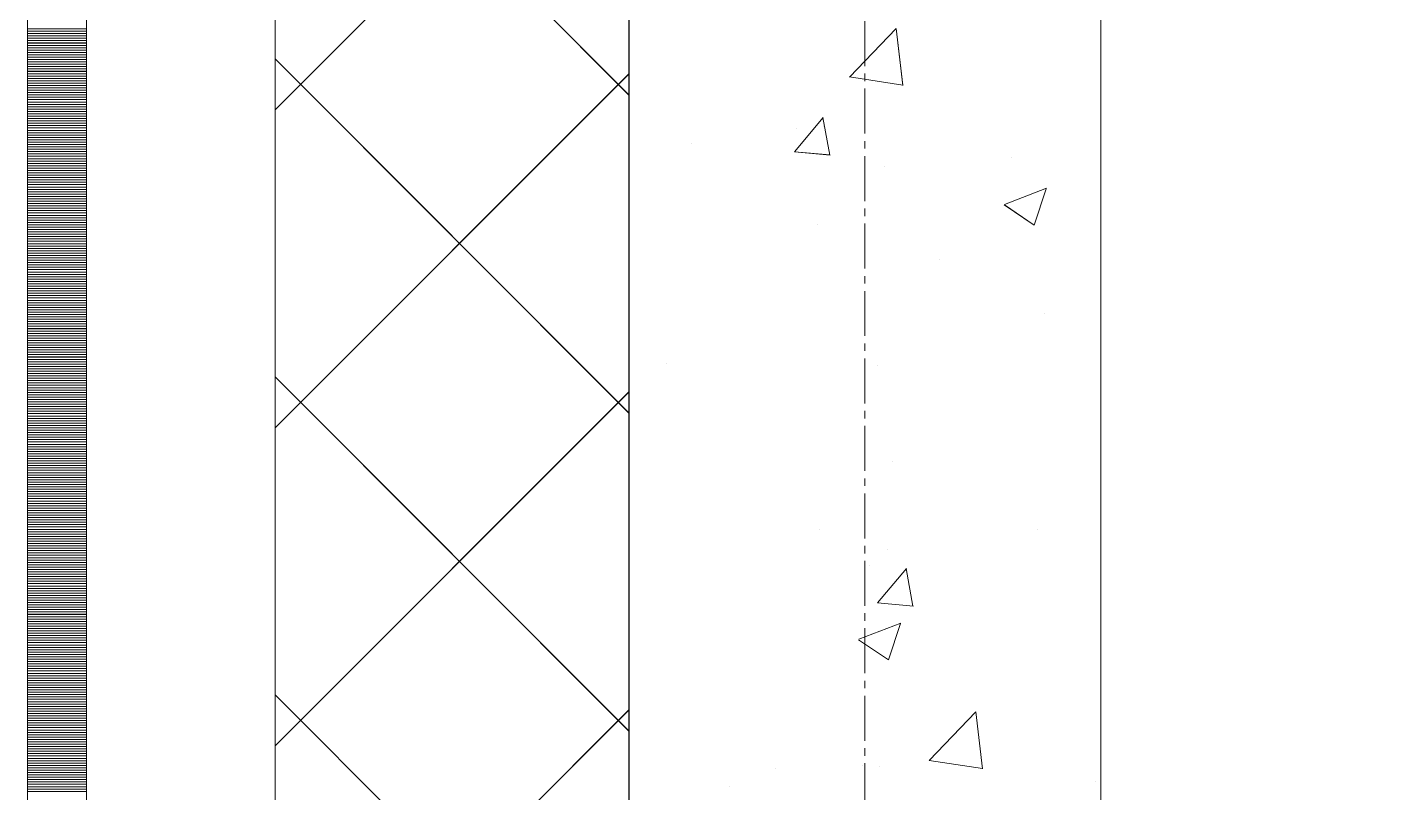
# Model space of a CAD drawing. Header units: millimetres. Extents: x 470010 to 1231400, y -134005 to 421770.
# Drawn here: x 806168 to 806748, y 175286 to 175611 of the extents above; entities that cross this region are included whole.
import ezdxf
from ezdxf.enums import TextEntityAlignment as Align

# ---------------------------------------------------------------- set-up
doc = ezdxf.new("R2010")
doc.units = ezdxf.units.MM
doc.linetypes.add('CENTER2', pattern=[28.575, 19.05, -3.175, 3.175, -3.175])
doc.linetypes.add('DASHED', pattern=[19.05, 12.7, -6.35])
doc.layers.get('Defpoints').update_dxf_attribs({"color": 140})
doc.layers.add('АР_Делит', color=120, linetype='Continuous', lineweight=0, plot=False)
for name, color, linetype, lineweight in [('АР_Стены ПЕНОблок', 52, 'Continuous', 20), ('АР_Тонкая', 254, 'Continuous', 5), ('АР_Утеплитель', 31, 'Continuous', 0), ('АР_Штриховка', 8, 'Continuous', 0)]:
    doc.layers.add(name, color=color, linetype=linetype, lineweight=lineweight)
doc.layers.add('РД_Оси_100', color=7, linetype='Continuous', lineweight=0, true_color=0x525252)
doc.styles.add('style1', font='ARIALN.TTF')

# ---------------------------------------------------------------- blocks, each defined once
blk = doc.blocks.new('СОШ_2200_АР_ОСИ_М100_28.05.24')
at = {"layer": 'АР_Делит', "color": 251, "linetype": 'DASHED', "true_color": 0x636466}
blk.add_lwpolyline([(114955, 135155), (114955, -355), (93595.036, -355), (93595.036, 13855), (94145, 13855), (94145, 68320), (66055, 68320), (66055, 13857.73), (83455, 13857.73), (83455, -355), (45245, -355), (45245, 13145), (44695, 13145), (44695, 26755), (45245, 26755), (45245, 68320), (20455, 68320), (20455, 26755), (27955, 26755), (27955, 13145), (-355, 13145), (-355, 100855)], dxfattribs=at)
at = {"layer": 'РД_Оси_100', "color": 251, "linetype": 'CENTER2', "true_color": 0x636466}
blk.add_line((0, -6155), (0, 139938.679), dxfattribs=at)
blk = doc.blocks.new('A$C9108343f')
at = {"layer": 'АР_Стены ПЕНОблок', "color": 18, "linetype": 'Continuous', "lineweight": 20, "true_color": 0x000000}
for p, q in [((140704.09, 313879.49), (140704.09, 237679.49)), ((140904.09, 237679.49), (140904.09, 313879.49))]:
    blk.add_line(p, q, dxfattribs=at)
at = {"layer": 'АР_Тонкая', "color": 18, "linetype": 'Continuous', "lineweight": 5, "true_color": 0x000000}
for p, q in [((140449.09, 313879.49), (140449.09, 237679.49)), ((140474.09, 313879.49), (140474.09, 237679.49)), ((140474.09, 237679.49), (140474.09, 313879.49)), ((140554.09, 237679.49), (140554.09, 313879.49))]:
    blk.add_line(p, q, dxfattribs=at)
at = {"layer": 'АР_Утеплитель', "color": 18, "linetype": 'Continuous', "lineweight": 0, "true_color": 0x000000}
for p, q in [((140554.09, 313879.49), (140554.09, 237679.49)), ((140704.09, 237679.49), (140704.09, 313879.49))]:
    blk.add_line(p, q, dxfattribs=at)
at = {"layer": 'АР_Штриховка', "color": 18, "linetype": 'Continuous', "lineweight": 0, "true_color": 0x000000}
for p, q in [((140704.09, 275948.2), (140554.09, 276098.2)), ((140554.09, 275941.91), (140704.09, 276091.91)), ((140449.09, 275976.24), (140474.09, 275976.24)), ((140797.62, 275955.82), (140817.4, 275976.44)), ((140820.19, 275952.31), (140817.38, 275976.44)), ((140449.09, 275975.24), (140474.09, 275975.24)), ((140449.09, 275974.24), (140474.09, 275974.24)), ((140449.09, 275973.24), (140474.09, 275973.24)), ((140449.09, 275972.24), (140474.09, 275972.24)), ((140449.09, 275971.24), (140474.09, 275971.24)), ((140449.09, 275970.24), (140474.09, 275970.24)), ((140449.09, 275969.24), (140474.09, 275969.24)), ((140449.09, 275968.24), (140474.09, 275968.24)), ((140449.09, 275967.24), (140474.09, 275967.24)), ((140449.09, 275966.24), (140474.09, 275966.24)), ((140449.09, 275965.24), (140474.09, 275965.24)), ((140449.09, 275964.24), (140474.09, 275964.24)), ((140449.09, 275963.24), (140474.09, 275963.24)), ((140449.09, 275962.24), (140474.09, 275962.24)), ((140449.09, 275961.24), (140474.09, 275961.24)), ((140449.09, 275960.24), (140474.09, 275960.24)), ((140449.09, 275959.24), (140474.09, 275959.24)), ((140704.09, 275813.49), (140554.09, 275963.49)), ((140449.09, 275958.24), (140474.09, 275958.24)), ((140449.09, 275957.24), (140474.09, 275957.24)), ((140449.09, 275956.24), (140474.09, 275956.24)), ((140449.09, 275955.24), (140474.09, 275955.24)), ((140449.09, 275954.24), (140474.09, 275954.24)), ((140449.09, 275953.24), (140474.09, 275953.24)), ((140554.09, 275807.2), (140704.09, 275957.2)), ((140797.6, 275955.86), (140820.19, 275952.35)), ((140449.09, 275952.24), (140474.09, 275952.24)), ((140449.09, 275951.24), (140474.09, 275951.24)), ((140449.09, 275950.24), (140474.09, 275950.24)), ((140449.09, 275949.24), (140474.09, 275949.24)), ((140449.09, 275948.24), (140474.09, 275948.24)), ((140449.09, 275947.24), (140474.09, 275947.24)), ((140449.09, 275946.24), (140474.09, 275946.24)), ((140449.09, 275945.24), (140474.09, 275945.24)), ((140449.09, 275944.24), (140474.09, 275944.24)), ((140449.09, 275943.24), (140474.09, 275943.24)), ((140449.09, 275942.24), (140474.09, 275942.24)), ((140449.09, 275941.24), (140474.09, 275941.24)), ((140449.09, 275940.24), (140474.09, 275940.24)), ((140449.09, 275939.24), (140474.09, 275939.24)), ((140449.09, 275938.24), (140474.09, 275938.24)), ((140449.09, 275937.24), (140474.09, 275937.24)), ((140449.09, 275936.24), (140474.09, 275936.24)), ((140449.09, 275935.24), (140474.09, 275935.24)), ((140774.2, 275924.14), (140786.44, 275938.74)), ((140789.22, 275922.77), (140786.28, 275938.7)), ((140449.09, 275934.24), (140474.09, 275934.24)), ((140449.09, 275933.24), (140474.09, 275933.24)), ((140449.09, 275932.24), (140474.09, 275932.24)), ((140449.09, 275931.24), (140474.09, 275931.24)), ((140449.09, 275930.24), (140474.09, 275930.24)), ((140774.97, 275934.17), (140774.97, 275934.17)), ((140786.72, 275934.85), (140786.72, 275934.85)), ((140449.09, 275929.24), (140474.09, 275929.24)), ((140449.09, 275928.24), (140474.09, 275928.24)), ((140449.09, 275927.24), (140474.09, 275927.24)), ((140449.09, 275926.24), (140474.09, 275926.24)), ((140449.09, 275925.24), (140474.09, 275925.24)), ((140449.09, 275924.24), (140474.09, 275924.24)), ((140730.56, 275927.61), (140730.56, 275927.61)), ((140774.2, 275924.13), (140789.38, 275922.8)), ((140449.09, 275923.24), (140474.09, 275923.24)), ((140449.09, 275922.24), (140474.09, 275922.24)), ((140449.09, 275921.24), (140474.09, 275921.24)), ((140449.09, 275920.24), (140474.09, 275920.24)), ((140449.09, 275919.24), (140474.09, 275919.24)), ((140449.09, 275918.24), (140474.09, 275918.24)), ((140812.34, 275918.09), (140812.34, 275918.09)), ((140866.15, 275921.89), (140866.15, 275921.89)), ((140449.09, 275917.24), (140474.09, 275917.24)), ((140449.09, 275916.24), (140474.09, 275916.24)), ((140449.09, 275915.24), (140474.09, 275915.24)), ((140449.09, 275914.24), (140474.09, 275914.24)), ((140449.09, 275913.24), (140474.09, 275913.24)), ((140449.09, 275912.24), (140474.09, 275912.24)), ((140449.09, 275911.24), (140474.09, 275911.24)), ((140449.09, 275910.24), (140474.09, 275910.24)), ((140449.09, 275909.24), (140474.09, 275909.24)), ((140449.09, 275908.24), (140474.09, 275908.24)), ((140449.09, 275907.24), (140474.09, 275907.24)), ((140449.09, 275906.24), (140474.09, 275906.24)), ((140863.28, 275901.87), (140881.06, 275908.69)), ((140875.83, 275893.14), (140880.98, 275908.49)), ((140449.09, 275905.24), (140474.09, 275905.24)), ((140449.09, 275904.24), (140474.09, 275904.24)), ((140449.09, 275903.24), (140474.09, 275903.24)), ((140449.09, 275902.24), (140474.09, 275902.24)), ((140449.09, 275901.24), (140474.09, 275901.24)), ((140863.18, 275901.67), (140875.82, 275893.14)), ((140449.09, 275900.24), (140474.09, 275900.24)), ((140449.09, 275899.24), (140474.09, 275899.24)), ((140449.09, 275898.24), (140474.09, 275898.24)), ((140449.09, 275897.24), (140474.09, 275897.24)), ((140449.09, 275896.24), (140474.09, 275896.24)), ((140449.09, 275895.24), (140474.09, 275895.24)), ((140449.09, 275894.24), (140474.09, 275894.24)), ((140449.09, 275893.24), (140474.09, 275893.24)), ((140449.09, 275892.24), (140474.09, 275892.24)), ((140449.09, 275891.24), (140474.09, 275891.24)), ((140449.09, 275890.24), (140474.09, 275890.24)), ((140449.09, 275889.24), (140474.09, 275889.24)), ((140784.11, 275893.5), (140784.11, 275893.5)), ((140449.09, 275888.24), (140474.09, 275888.24)), ((140449.09, 275887.24), (140474.09, 275887.24)), ((140449.09, 275886.24), (140474.09, 275886.24)), ((140449.09, 275885.24), (140474.09, 275885.24)), ((140449.09, 275884.24), (140474.09, 275884.24)), ((140449.09, 275883.24), (140474.09, 275883.24)), ((140449.09, 275882.24), (140474.09, 275882.24)), ((140449.09, 275881.24), (140474.09, 275881.24)), ((140449.09, 275880.24), (140474.09, 275880.24)), ((140449.09, 275879.24), (140474.09, 275879.24)), ((140449.09, 275878.24), (140474.09, 275878.24)), ((140449.09, 275877.24), (140474.09, 275877.24)), ((140835.83, 275878.4), (140835.83, 275878.4)), ((140449.09, 275876.24), (140474.09, 275876.24)), ((140449.09, 275875.24), (140474.09, 275875.24)), ((140449.09, 275874.24), (140474.09, 275874.24)), ((140449.09, 275873.24), (140474.09, 275873.24)), ((140449.09, 275872.24), (140474.09, 275872.24)), ((140449.09, 275871.24), (140474.09, 275871.24)), ((140449.09, 275870.24), (140474.09, 275870.24)), ((140449.09, 275869.24), (140474.09, 275869.24)), ((140449.09, 275868.24), (140474.09, 275868.24)), ((140449.09, 275867.24), (140474.09, 275867.24)), ((140449.09, 275866.24), (140474.09, 275866.24)), ((140449.09, 275865.24), (140474.09, 275865.24)), ((140449.09, 275864.24), (140474.09, 275864.24)), ((140449.09, 275863.24), (140474.09, 275863.24)), ((140449.09, 275862.24), (140474.09, 275862.24)), ((140449.09, 275861.24), (140474.09, 275861.24)), ((140449.09, 275860.24), (140474.09, 275860.24)), ((140449.09, 275859.24), (140474.09, 275859.24)), ((140449.09, 275858.24), (140474.09, 275858.24)), ((140449.09, 275857.24), (140474.09, 275857.24)), ((140449.09, 275856.24), (140474.09, 275856.24)), ((140449.09, 275855.24), (140474.09, 275855.24)), ((140449.09, 275854.24), (140474.09, 275854.24)), ((140880.31, 275855.79), (140880.31, 275855.79)), ((140449.09, 275853.24), (140474.09, 275853.24)), ((140449.09, 275852.24), (140474.09, 275852.24)), ((140449.09, 275851.24), (140474.09, 275851.24)), ((140449.09, 275850.24), (140474.09, 275850.24)), ((140449.09, 275849.24), (140474.09, 275849.24)), ((140449.09, 275848.24), (140474.09, 275848.24)), ((140449.09, 275847.24), (140474.09, 275847.24)), ((140449.09, 275846.24), (140474.09, 275846.24)), ((140449.09, 275845.24), (140474.09, 275845.24)), ((140449.09, 275844.24), (140474.09, 275844.24)), ((140449.09, 275843.24), (140474.09, 275843.24)), ((140449.09, 275842.24), (140474.09, 275842.24)), ((140449.09, 275841.24), (140474.09, 275841.24)), ((140449.09, 275840.24), (140474.09, 275840.24)), ((140449.09, 275839.24), (140474.09, 275839.24)), ((140449.09, 275838.24), (140474.09, 275838.24)), ((140449.09, 275837.24), (140474.09, 275837.24)), ((140449.09, 275836.24), (140474.09, 275836.24)), ((140449.09, 275835.24), (140474.09, 275835.24)), ((140449.09, 275834.24), (140474.09, 275834.24)), ((140449.09, 275833.24), (140474.09, 275833.24)), ((140449.09, 275832.24), (140474.09, 275832.24)), ((140449.09, 275831.24), (140474.09, 275831.24)), ((140719.9, 275834.67), (140719.9, 275834.67)), ((140809.25, 275833.53), (140809.25, 275833.53)), ((140449.09, 275830.24), (140474.09, 275830.24)), ((140449.09, 275829.24), (140474.09, 275829.24)), ((140449.09, 275828.24), (140474.09, 275828.24)), ((140449.09, 275827.24), (140474.09, 275827.24)), ((140449.09, 275826.24), (140474.09, 275826.24)), ((140449.09, 275825.24), (140474.09, 275825.24)), ((140704.09, 275678.79), (140554.09, 275828.79)), ((140449.09, 275824.24), (140474.09, 275824.24)), ((140449.09, 275823.24), (140474.09, 275823.24)), ((140449.09, 275822.24), (140474.09, 275822.24)), ((140449.09, 275821.24), (140474.09, 275821.24)), ((140449.09, 275820.24), (140474.09, 275820.24)), ((140449.09, 275819.24), (140474.09, 275819.24)), ((140554.09, 275672.5), (140704.09, 275822.5)), ((140449.09, 275818.24), (140474.09, 275818.24)), ((140449.09, 275817.24), (140474.09, 275817.24)), ((140449.09, 275816.24), (140474.09, 275816.24)), ((140449.09, 275815.24), (140474.09, 275815.24)), ((140449.09, 275814.24), (140474.09, 275814.24)), ((140449.09, 275813.24), (140474.09, 275813.24)), ((140449.09, 275812.24), (140474.09, 275812.24)), ((140449.09, 275811.24), (140474.09, 275811.24)), ((140449.09, 275810.24), (140474.09, 275810.24)), ((140449.09, 275809.24), (140474.09, 275809.24)), ((140449.09, 275808.24), (140474.09, 275808.24)), ((140449.09, 275807.24), (140474.09, 275807.24)), ((140449.09, 275806.24), (140474.09, 275806.24)), ((140449.09, 275805.24), (140474.09, 275805.24)), ((140449.09, 275804.24), (140474.09, 275804.24)), ((140449.09, 275803.24), (140474.09, 275803.24)), ((140449.09, 275802.24), (140474.09, 275802.24)), ((140449.09, 275801.24), (140474.09, 275801.24)), ((140449.09, 275800.24), (140474.09, 275800.24)), ((140449.09, 275799.24), (140474.09, 275799.24)), ((140449.09, 275798.24), (140474.09, 275798.24)), ((140449.09, 275797.24), (140474.09, 275797.24)), ((140449.09, 275796.24), (140474.09, 275796.24)), ((140449.09, 275795.24), (140474.09, 275795.24)), ((140449.09, 275794.24), (140474.09, 275794.24)), ((140449.09, 275793.24), (140474.09, 275793.24)), ((140449.09, 275792.24), (140474.09, 275792.24)), ((140449.09, 275791.24), (140474.09, 275791.24)), ((140449.09, 275790.24), (140474.09, 275790.24)), ((140815.61, 275792.78), (140815.61, 275792.78)), ((140449.09, 275789.24), (140474.09, 275789.24)), ((140449.09, 275788.24), (140474.09, 275788.24)), ((140449.09, 275787.24), (140474.09, 275787.24)), ((140449.09, 275786.24), (140474.09, 275786.24)), ((140449.09, 275785.24), (140474.09, 275785.24)), ((140449.09, 275784.24), (140474.09, 275784.24)), ((140449.09, 275783.24), (140474.09, 275783.24)), ((140449.09, 275782.24), (140474.09, 275782.24)), ((140449.09, 275781.24), (140474.09, 275781.24)), ((140449.09, 275780.24), (140474.09, 275780.24)), ((140449.09, 275779.24), (140474.09, 275779.24)), ((140449.09, 275778.24), (140474.09, 275778.24)), ((140449.09, 275777.24), (140474.09, 275777.24)), ((140449.09, 275776.24), (140474.09, 275776.24)), ((140449.09, 275775.24), (140474.09, 275775.24)), ((140449.09, 275774.24), (140474.09, 275774.24)), ((140449.09, 275773.24), (140474.09, 275773.24)), ((140449.09, 275772.24), (140474.09, 275772.24)), ((140449.09, 275771.24), (140474.09, 275771.24)), ((140449.09, 275770.24), (140474.09, 275770.24)), ((140449.09, 275769.24), (140474.09, 275769.24)), ((140449.09, 275768.24), (140474.09, 275768.24)), ((140449.09, 275767.24), (140474.09, 275767.24)), ((140449.09, 275766.24), (140474.09, 275766.24)), ((140449.09, 275765.24), (140474.09, 275765.24)), ((140449.09, 275764.24), (140474.09, 275764.24)), ((140449.09, 275763.24), (140474.09, 275763.24)), ((140449.09, 275762.24), (140474.09, 275762.24)), ((140449.09, 275761.24), (140474.09, 275761.24)), ((140784.7, 275764.09), (140784.7, 275764.09)), ((140877.08, 275763.98), (140877.08, 275763.98)), ((140449.09, 275760.24), (140474.09, 275760.24)), ((140449.09, 275759.24), (140474.09, 275759.24)), ((140449.09, 275758.24), (140474.09, 275758.24)), ((140449.09, 275757.24), (140474.09, 275757.24)), ((140449.09, 275756.24), (140474.09, 275756.24)), ((140449.09, 275755.24), (140474.09, 275755.24)), ((140813.49, 275755.61), (140813.49, 275755.61)), ((140449.09, 275754.24), (140474.09, 275754.24)), ((140449.09, 275753.24), (140474.09, 275753.24)), ((140449.09, 275752.24), (140474.09, 275752.24)), ((140449.09, 275751.24), (140474.09, 275751.24)), ((140449.09, 275750.24), (140474.09, 275750.24)), ((140449.09, 275749.24), (140474.09, 275749.24)), ((140449.09, 275748.24), (140474.09, 275748.24)), ((140449.09, 275747.24), (140474.09, 275747.24)), ((140449.09, 275746.24), (140474.09, 275746.24)), ((140449.09, 275745.24), (140474.09, 275745.24)), ((140449.09, 275744.24), (140474.09, 275744.24)), ((140806.16, 275748.98), (140806.16, 275748.98)), ((140809.44, 275733.09), (140821.69, 275747.68)), ((140824.46, 275731.72), (140821.52, 275747.64)), ((140449.09, 275743.24), (140474.09, 275743.24)), ((140449.09, 275742.24), (140474.09, 275742.24)), ((140449.09, 275741.24), (140474.09, 275741.24)), ((140449.09, 275740.24), (140474.09, 275740.24)), ((140449.09, 275739.24), (140474.09, 275739.24)), ((140449.09, 275738.24), (140474.09, 275738.24)), ((140449.09, 275737.24), (140474.09, 275737.24)), ((140449.09, 275736.24), (140474.09, 275736.24)), ((140449.09, 275735.24), (140474.09, 275735.24)), ((140449.09, 275734.24), (140474.09, 275734.24)), ((140449.09, 275733.24), (140474.09, 275733.24)), ((140449.09, 275732.24), (140474.09, 275732.24)), ((140809.44, 275733.08), (140824.62, 275731.75)), ((140449.09, 275731.24), (140474.09, 275731.24)), ((140449.09, 275730.24), (140474.09, 275730.24)), ((140449.09, 275729.24), (140474.09, 275729.24)), ((140449.09, 275728.24), (140474.09, 275728.24)), ((140449.09, 275727.24), (140474.09, 275727.24)), ((140449.09, 275726.24), (140474.09, 275726.24)), ((140449.09, 275725.24), (140474.09, 275725.24)), ((140449.09, 275724.24), (140474.09, 275724.24)), ((140449.09, 275723.24), (140474.09, 275723.24)), ((140449.09, 275722.24), (140474.09, 275722.24)), ((140449.09, 275721.24), (140474.09, 275721.24)), ((140449.09, 275720.24), (140474.09, 275720.24)), ((140801.47, 275717.68), (140819.26, 275724.51)), ((140814.03, 275708.95), (140819.18, 275724.3)), ((140449.09, 275719.24), (140474.09, 275719.24)), ((140449.09, 275718.24), (140474.09, 275718.24)), ((140449.09, 275717.24), (140474.09, 275717.24)), ((140449.09, 275716.24), (140474.09, 275716.24)), ((140449.09, 275715.24), (140474.09, 275715.24)), ((140801.38, 275717.48), (140814.02, 275708.96)), ((140449.09, 275714.24), (140474.09, 275714.24)), ((140449.09, 275713.24), (140474.09, 275713.24)), ((140449.09, 275712.24), (140474.09, 275712.24)), ((140449.09, 275711.24), (140474.09, 275711.24)), ((140449.09, 275710.24), (140474.09, 275710.24)), ((140449.09, 275709.24), (140474.09, 275709.24)), ((140449.09, 275708.24), (140474.09, 275708.24)), ((140449.09, 275707.24), (140474.09, 275707.24)), ((140449.09, 275706.24), (140474.09, 275706.24)), ((140449.09, 275705.24), (140474.09, 275705.24)), ((140449.09, 275704.24), (140474.09, 275704.24)), ((140449.09, 275703.24), (140474.09, 275703.24)), ((140449.09, 275702.24), (140474.09, 275702.24)), ((140449.09, 275701.24), (140474.09, 275701.24)), ((140449.09, 275700.24), (140474.09, 275700.24)), ((140449.09, 275699.24), (140474.09, 275699.24)), ((140449.09, 275698.24), (140474.09, 275698.24)), ((140449.09, 275697.24), (140474.09, 275697.24)), ((140449.09, 275696.24), (140474.09, 275696.24)), ((140449.09, 275695.24), (140474.09, 275695.24)), ((140449.09, 275694.24), (140474.09, 275694.24)), ((140449.09, 275693.24), (140474.09, 275693.24)), ((140449.09, 275692.24), (140474.09, 275692.24)), ((140449.09, 275691.24), (140474.09, 275691.24)), ((140704.09, 275544.08), (140554.09, 275694.08)), ((140449.09, 275690.24), (140474.09, 275690.24)), ((140449.09, 275689.24), (140474.09, 275689.24)), ((140449.09, 275688.24), (140474.09, 275688.24)), ((140449.09, 275687.24), (140474.09, 275687.24)), ((140449.09, 275686.24), (140474.09, 275686.24)), ((140554.09, 275537.8), (140704.09, 275687.8)), ((140831.3, 275666.35), (140851.08, 275686.97)), ((140853.86, 275662.84), (140851.06, 275686.97)), ((140449.09, 275685.24), (140474.09, 275685.24)), ((140449.09, 275684.24), (140474.09, 275684.24)), ((140449.09, 275683.24), (140474.09, 275683.24)), ((140449.09, 275682.24), (140474.09, 275682.24)), ((140449.09, 275681.24), (140474.09, 275681.24)), ((140449.09, 275680.24), (140474.09, 275680.24)), ((140449.09, 275679.24), (140474.09, 275679.24)), ((140449.09, 275678.24), (140474.09, 275678.24)), ((140449.09, 275677.24), (140474.09, 275677.24)), ((140449.09, 275676.24), (140474.09, 275676.24)), ((140449.09, 275675.24), (140474.09, 275675.24)), ((140449.09, 275674.24), (140474.09, 275674.24)), ((140449.09, 275673.24), (140474.09, 275673.24)), ((140449.09, 275672.24), (140474.09, 275672.24)), ((140449.09, 275671.24), (140474.09, 275671.24)), ((140449.09, 275670.24), (140474.09, 275670.24)), ((140449.09, 275669.24), (140474.09, 275669.24)), ((140449.09, 275668.24), (140474.09, 275668.24)), ((140449.09, 275667.24), (140474.09, 275667.24)), ((140449.09, 275666.24), (140474.09, 275666.24)), ((140449.09, 275665.24), (140474.09, 275665.24)), ((140449.09, 275664.24), (140474.09, 275664.24)), ((140449.09, 275663.24), (140474.09, 275663.24)), ((140449.09, 275662.24), (140474.09, 275662.24)), ((140766.15, 275662.98), (140766.15, 275662.98)), ((140803.07, 275664.42), (140803.07, 275664.42)), ((140810.26, 275663.8), (140810.26, 275663.8)), ((140831.28, 275666.39), (140853.87, 275662.88)), ((140449.09, 275661.24), (140474.09, 275661.24)), ((140449.09, 275660.24), (140474.09, 275660.24)), ((140449.09, 275659.24), (140474.09, 275659.24)), ((140449.09, 275658.24), (140474.09, 275658.24)), ((140449.09, 275657.24), (140474.09, 275657.24)), ((140901.74, 275657.25), (140901.74, 275657.25)), ((140449.09, 275656.24), (140474.09, 275656.24)), ((140449.09, 275655.24), (140474.09, 275655.24)), ((140449.09, 275654.24), (140474.09, 275654.24)), ((140449.09, 275653.24), (140474.09, 275653.24)), ((140746.67, 275655.43), (140746.67, 275655.43))]:
    blk.add_line(p, q, dxfattribs=at)
at = {"layer": 'РД_Оси_100'}
blk.add_blockref('СОШ_2200_АР_ОСИ_М100_28.05.24', (140804.09, 223079.49), dxfattribs=at)
at = {"layer": 'Defpoints', "color": 18, "true_color": 0x000000, "style": 'style1'}
for p in [(143949.34, 316089.12), (143974.98, 281639.5), (143890.4, 273244.71), (143839.99, 264276.81), (143967.75, 254892.38), (12251.96, 104178.14), (12382.58, 96023.14)]:
    blk.add_attdef('АР-ПОМЕЩЕНИЕ:НАИМЕНОВАНИЕ', text='', height=100, dxfattribs=at).set_placement(p, align=Align.MIDDLE)
at = {"layer": 'Defpoints', "color": 18, "true_color": 0x000000, "style": 'style1', "flags": 8}
for p in [(143951.3, 279099.09), (143848.34, 269251.11), (143875.33, 260094.25), (144049.74, 250824.7), (163419.28, 238153.36), (155897.46, 237965.97), (183037.2, 237965.97), (143342.94, 237876.19)]:
    blk.add_attdef('АР-ПОМЕЩЕНИЕ:НАИМЕНОВАНИЕ', text='', height=100, dxfattribs=at).set_placement(p, align=Align.MIDDLE)

msp = doc.modelspace()

# ---------------------------------------------------------------- linework, layer by layer
at = {"layer": 'АР_Стены ПЕНОблок', "color": 18, "linetype": 'Continuous', "lineweight": 20, "true_color": 0x000000}
for p, q in [((806422.706, 213513.251), (806422.706, 137313.251)), ((806622.706, 137313.251), (806622.706, 213513.251))]:
    msp.add_line(p, q, dxfattribs=at)
at = {"layer": 'АР_Тонкая', "color": 18, "linetype": 'Continuous', "lineweight": 5, "true_color": 0x000000}
for p, q in [((806167.706, 213513.251), (806167.706, 137313.251)), ((806192.706, 213513.251), (806192.706, 137313.251)), ((806192.706, 137313.251), (806192.706, 213513.251)), ((806272.706, 137313.251), (806272.706, 213513.251))]:
    msp.add_line(p, q, dxfattribs=at)
at = {"layer": 'АР_Утеплитель', "color": 18, "linetype": 'Continuous', "lineweight": 0, "true_color": 0x000000}
for p, q in [((806272.706, 213513.251), (806272.706, 137313.251)), ((806422.706, 137313.251), (806422.706, 213513.251))]:
    msp.add_line(p, q, dxfattribs=at)
at = {"layer": 'АР_Штриховка', "color": 18, "linetype": 'Continuous', "lineweight": 0, "true_color": 0x000000}
for p, q in [((806422.706, 175581.953), (806272.706, 175731.953)), ((806272.706, 175575.666), (806422.706, 175725.666)), ((806167.706, 175610), (806192.706, 175610)), ((806167.706, 175609), (806192.706, 175609)), ((806167.706, 175608), (806192.706, 175608)), ((806167.706, 175607), (806192.706, 175607)), ((806167.706, 175606), (806192.706, 175606)), ((806516.233, 175589.577), (806536.016, 175610.196)), ((806538.799, 175586.071), (806535.993, 175610.193)), ((806167.706, 175605), (806192.706, 175605)), ((806167.706, 175604), (806192.706, 175604)), ((806167.706, 175603), (806192.706, 175603)), ((806167.706, 175602), (806192.706, 175602)), ((806167.706, 175601), (806192.706, 175601)), ((806167.706, 175600), (806192.706, 175600)), ((806167.706, 175599), (806192.706, 175599)), ((806167.706, 175598), (806192.706, 175598)), ((806167.706, 175597), (806192.706, 175597)), ((806167.706, 175596), (806192.706, 175596)), ((806167.706, 175595), (806192.706, 175595)), ((806167.706, 175594), (806192.706, 175594)), ((806422.706, 175447.249), (806272.706, 175597.249)), ((806167.706, 175593), (806192.706, 175593)), ((806167.706, 175592), (806192.706, 175592)), ((806167.706, 175591), (806192.706, 175591)), ((806167.706, 175590), (806192.706, 175590)), ((806167.706, 175589), (806192.706, 175589)), ((806167.706, 175588), (806192.706, 175588)), ((806272.706, 175440.962), (806422.706, 175590.962)), ((806516.216, 175589.613), (806538.805, 175586.11)), ((806167.706, 175587), (806192.706, 175587)), ((806167.706, 175586), (806192.706, 175586)), ((806167.706, 175585), (806192.706, 175585)), ((806167.706, 175584), (806192.706, 175584)), ((806167.706, 175583), (806192.706, 175583)), ((806167.706, 175582), (806192.706, 175582)), ((806167.706, 175581), (806192.706, 175581)), ((806167.706, 175580), (806192.706, 175580)), ((806167.706, 175579), (806192.706, 175579)), ((806167.706, 175578), (806192.706, 175578)), ((806167.706, 175577), (806192.706, 175577)), ((806167.706, 175576), (806192.706, 175576)), ((806167.706, 175575), (806192.706, 175575)), ((806167.706, 175574), (806192.706, 175574)), ((806167.706, 175573), (806192.706, 175573)), ((806167.706, 175572), (806192.706, 175572)), ((806167.706, 175571), (806192.706, 175571)), ((806492.812, 175557.901), (806505.057, 175572.494)), ((806507.831, 175556.532), (806504.894, 175572.454)), ((806167.706, 175570), (806192.706, 175570)), ((806167.706, 175569), (806192.706, 175569)), ((806167.706, 175568), (806192.706, 175568)), ((806167.706, 175567), (806192.706, 175567)), ((806167.706, 175566), (806192.706, 175566)), ((806167.706, 175565), (806192.706, 175565)), ((806167.706, 175564), (806192.706, 175564)), ((806167.706, 175563), (806192.706, 175563)), ((806167.706, 175562), (806192.706, 175562)), ((806167.706, 175561), (806192.706, 175561)), ((806167.706, 175560), (806192.706, 175560)), ((806167.706, 175559), (806192.706, 175559)), ((806167.706, 175558), (806192.706, 175558)), ((806167.706, 175557), (806192.706, 175557)), ((806167.706, 175556), (806192.706, 175556)), ((806167.706, 175555), (806192.706, 175555)), ((806167.706, 175554), (806192.706, 175554)), ((806167.706, 175553), (806192.706, 175553)), ((806492.811, 175557.891), (806507.993, 175556.563)), ((806167.706, 175552), (806192.706, 175552)), ((806167.706, 175551), (806192.706, 175551)), ((806167.706, 175550), (806192.706, 175550)), ((806167.706, 175549), (806192.706, 175549)), ((806167.706, 175548), (806192.706, 175548)), ((806167.706, 175547), (806192.706, 175547)), ((806167.706, 175546), (806192.706, 175546)), ((806167.706, 175545), (806192.706, 175545)), ((806167.706, 175544), (806192.706, 175544)), ((806167.706, 175543), (806192.706, 175543)), ((806167.706, 175542), (806192.706, 175542)), ((806581.888, 175535.626), (806599.672, 175542.453)), ((806594.439, 175526.9), (806599.59, 175542.249)), ((806167.706, 175541), (806192.706, 175541)), ((806167.706, 175540), (806192.706, 175540)), ((806167.706, 175539), (806192.706, 175539)), ((806167.706, 175538), (806192.706, 175538)), ((806167.706, 175537), (806192.706, 175537)), ((806167.706, 175536), (806192.706, 175536)), ((806581.796, 175535.424), (806594.431, 175526.902)), ((806167.706, 175535), (806192.706, 175535)), ((806167.706, 175534), (806192.706, 175534)), ((806167.706, 175533), (806192.706, 175533)), ((806167.706, 175532), (806192.706, 175532)), ((806167.706, 175531), (806192.706, 175531)), ((806167.706, 175530), (806192.706, 175530)), ((806167.706, 175529), (806192.706, 175529)), ((806167.706, 175528), (806192.706, 175528)), ((806167.706, 175527), (806192.706, 175527)), ((806167.706, 175526), (806192.706, 175526)), ((806167.706, 175525), (806192.706, 175525)), ((806167.706, 175524), (806192.706, 175524)), ((806167.706, 175523), (806192.706, 175523)), ((806167.706, 175522), (806192.706, 175522)), ((806167.706, 175521), (806192.706, 175521)), ((806167.706, 175520), (806192.706, 175520)), ((806167.706, 175519), (806192.706, 175519)), ((806167.706, 175518), (806192.706, 175518)), ((806167.706, 175517), (806192.706, 175517)), ((806167.706, 175516), (806192.706, 175516)), ((806167.706, 175515), (806192.706, 175515)), ((806167.706, 175514), (806192.706, 175514)), ((806167.706, 175513), (806192.706, 175513)), ((806167.706, 175512), (806192.706, 175512)), ((806167.706, 175511), (806192.706, 175511)), ((806167.706, 175510), (806192.706, 175510)), ((806167.706, 175509), (806192.706, 175509)), ((806167.706, 175508), (806192.706, 175508)), ((806167.706, 175507), (806192.706, 175507)), ((806167.706, 175506), (806192.706, 175506)), ((806167.706, 175505), (806192.706, 175505)), ((806167.706, 175504), (806192.706, 175504)), ((806167.706, 175503), (806192.706, 175503)), ((806167.706, 175502), (806192.706, 175502)), ((806167.706, 175501), (806192.706, 175501)), ((806167.706, 175500), (806192.706, 175500)), ((806167.706, 175499), (806192.706, 175499)), ((806167.706, 175498), (806192.706, 175498)), ((806167.706, 175497), (806192.706, 175497)), ((806167.706, 175496), (806192.706, 175496)), ((806167.706, 175495), (806192.706, 175495)), ((806167.706, 175494), (806192.706, 175494)), ((806167.706, 175493), (806192.706, 175493)), ((806167.706, 175492), (806192.706, 175492)), ((806167.706, 175491), (806192.706, 175491)), ((806167.706, 175490), (806192.706, 175490)), ((806167.706, 175489), (806192.706, 175489)), ((806167.706, 175488), (806192.706, 175488)), ((806167.706, 175487), (806192.706, 175487)), ((806167.706, 175486), (806192.706, 175486)), ((806167.706, 175485), (806192.706, 175485)), ((806167.706, 175484), (806192.706, 175484)), ((806167.706, 175483), (806192.706, 175483)), ((806167.706, 175482), (806192.706, 175482)), ((806167.706, 175481), (806192.706, 175481)), ((806167.706, 175480), (806192.706, 175480)), ((806167.706, 175479), (806192.706, 175479)), ((806167.706, 175478), (806192.706, 175478)), ((806167.706, 175477), (806192.706, 175477)), ((806167.706, 175476), (806192.706, 175476)), ((806167.706, 175475), (806192.706, 175475)), ((806167.706, 175474), (806192.706, 175474)), ((806167.706, 175473), (806192.706, 175473)), ((806167.706, 175472), (806192.706, 175472)), ((806167.706, 175471), (806192.706, 175471)), ((806167.706, 175470), (806192.706, 175470)), ((806167.706, 175469), (806192.706, 175469)), ((806167.706, 175468), (806192.706, 175468)), ((806167.706, 175467), (806192.706, 175467)), ((806167.706, 175466), (806192.706, 175466)), ((806167.706, 175465), (806192.706, 175465)), ((806167.706, 175464), (806192.706, 175464)), ((806167.706, 175463), (806192.706, 175463)), ((806167.706, 175462), (806192.706, 175462)), ((806167.706, 175461), (806192.706, 175461)), ((806167.706, 175460), (806192.706, 175460)), ((806422.706, 175312.546), (806272.706, 175462.546)), ((806167.706, 175459), (806192.706, 175459)), ((806167.706, 175458), (806192.706, 175458)), ((806167.706, 175457), (806192.706, 175457)), ((806167.706, 175456), (806192.706, 175456)), ((806167.706, 175455), (806192.706, 175455)), ((806272.706, 175306.259), (806422.706, 175456.259)), ((806167.706, 175454), (806192.706, 175454)), ((806167.706, 175453), (806192.706, 175453)), ((806167.706, 175452), (806192.706, 175452)), ((806167.706, 175451), (806192.706, 175451)), ((806167.706, 175450), (806192.706, 175450)), ((806167.706, 175449), (806192.706, 175449)), ((806167.706, 175448), (806192.706, 175448)), ((806167.706, 175447), (806192.706, 175447)), ((806167.706, 175446), (806192.706, 175446)), ((806167.706, 175445), (806192.706, 175445)), ((806167.706, 175444), (806192.706, 175444)), ((806167.706, 175443), (806192.706, 175443)), ((806167.706, 175442), (806192.706, 175442)), ((806167.706, 175441), (806192.706, 175441)), ((806167.706, 175440), (806192.706, 175440)), ((806167.706, 175439), (806192.706, 175439)), ((806167.706, 175438), (806192.706, 175438)), ((806167.706, 175437), (806192.706, 175437)), ((806167.706, 175436), (806192.706, 175436)), ((806167.706, 175435), (806192.706, 175435)), ((806167.706, 175434), (806192.706, 175434)), ((806167.706, 175433), (806192.706, 175433)), ((806167.706, 175432), (806192.706, 175432)), ((806167.706, 175431), (806192.706, 175431)), ((806167.706, 175430), (806192.706, 175430)), ((806167.706, 175429), (806192.706, 175429)), ((806167.706, 175428), (806192.706, 175428)), ((806167.706, 175427), (806192.706, 175427)), ((806167.706, 175426), (806192.706, 175426)), ((806167.706, 175425), (806192.706, 175425)), ((806167.706, 175424), (806192.706, 175424)), ((806167.706, 175423), (806192.706, 175423)), ((806167.706, 175422), (806192.706, 175422)), ((806167.706, 175421), (806192.706, 175421)), ((806167.706, 175420), (806192.706, 175420)), ((806167.706, 175419), (806192.706, 175419)), ((806167.706, 175418), (806192.706, 175418)), ((806167.706, 175417), (806192.706, 175417)), ((806167.706, 175416), (806192.706, 175416)), ((806167.706, 175415), (806192.706, 175415)), ((806167.706, 175414), (806192.706, 175414)), ((806167.706, 175413), (806192.706, 175413)), ((806167.706, 175412), (806192.706, 175412)), ((806167.706, 175411), (806192.706, 175411)), ((806167.706, 175410), (806192.706, 175410)), ((806167.706, 175409), (806192.706, 175409)), ((806167.706, 175408), (806192.706, 175408)), ((806167.706, 175407), (806192.706, 175407)), ((806167.706, 175406), (806192.706, 175406)), ((806167.706, 175405), (806192.706, 175405)), ((806167.706, 175404), (806192.706, 175404)), ((806167.706, 175403), (806192.706, 175403)), ((806167.706, 175402), (806192.706, 175402)), ((806167.706, 175401), (806192.706, 175401)), ((806167.706, 175400), (806192.706, 175400)), ((806167.706, 175399), (806192.706, 175399)), ((806167.706, 175398), (806192.706, 175398)), ((806167.706, 175397), (806192.706, 175397)), ((806167.706, 175396), (806192.706, 175396)), ((806167.706, 175395), (806192.706, 175395)), ((806167.706, 175394), (806192.706, 175394)), ((806167.706, 175393), (806192.706, 175393)), ((806167.706, 175392), (806192.706, 175392)), ((806167.706, 175391), (806192.706, 175391)), ((806167.706, 175390), (806192.706, 175390)), ((806167.706, 175389), (806192.706, 175389)), ((806167.706, 175388), (806192.706, 175388)), ((806167.706, 175387), (806192.706, 175387)), ((806167.706, 175386), (806192.706, 175386)), ((806167.706, 175385), (806192.706, 175385)), ((806167.706, 175384), (806192.706, 175384)), ((806167.706, 175383), (806192.706, 175383)), ((806167.706, 175382), (806192.706, 175382)), ((806167.706, 175381), (806192.706, 175381)), ((806167.706, 175380), (806192.706, 175380)), ((806167.706, 175379), (806192.706, 175379)), ((806528.055, 175366.844), (806540.3, 175381.437)), ((806543.074, 175365.476), (806540.137, 175381.397)), ((806167.706, 175378), (806192.706, 175378)), ((806167.706, 175377), (806192.706, 175377)), ((806167.706, 175376), (806192.706, 175376)), ((806167.706, 175375), (806192.706, 175375)), ((806167.706, 175374), (806192.706, 175374)), ((806167.706, 175373), (806192.706, 175373)), ((806167.706, 175372), (806192.706, 175372)), ((806167.706, 175371), (806192.706, 175371)), ((806167.706, 175370), (806192.706, 175370)), ((806167.706, 175369), (806192.706, 175369)), ((806167.706, 175368), (806192.706, 175368)), ((806167.706, 175367), (806192.706, 175367)), ((806167.706, 175366), (806192.706, 175366)), ((806167.706, 175365), (806192.706, 175365)), ((806167.706, 175364), (806192.706, 175364)), ((806167.706, 175363), (806192.706, 175363)), ((806167.706, 175362), (806192.706, 175362)), ((806528.054, 175366.834), (806543.236, 175365.506)), ((806167.706, 175361), (806192.706, 175361)), ((806167.706, 175360), (806192.706, 175360)), ((806167.706, 175359), (806192.706, 175359)), ((806167.706, 175358), (806192.706, 175358)), ((806167.706, 175357), (806192.706, 175357)), ((806167.706, 175356), (806192.706, 175356)), ((806520.086, 175351.437), (806537.87, 175358.264)), ((806532.637, 175342.712), (806537.788, 175358.061)), ((806167.706, 175355), (806192.706, 175355)), ((806167.706, 175354), (806192.706, 175354)), ((806167.706, 175353), (806192.706, 175353)), ((806167.706, 175352), (806192.706, 175352)), ((806167.706, 175351), (806192.706, 175351)), ((806167.706, 175350), (806192.706, 175350)), ((806519.994, 175351.236), (806532.629, 175342.714)), ((806167.706, 175349), (806192.706, 175349)), ((806167.706, 175348), (806192.706, 175348)), ((806167.706, 175347), (806192.706, 175347)), ((806167.706, 175346), (806192.706, 175346)), ((806167.706, 175345), (806192.706, 175345)), ((806167.706, 175344), (806192.706, 175344)), ((806167.706, 175343), (806192.706, 175343)), ((806167.706, 175342), (806192.706, 175342)), ((806167.706, 175341), (806192.706, 175341)), ((806167.706, 175340), (806192.706, 175340)), ((806167.706, 175339), (806192.706, 175339)), ((806167.706, 175338), (806192.706, 175338)), ((806167.706, 175337), (806192.706, 175337)), ((806167.706, 175336), (806192.706, 175336)), ((806167.706, 175335), (806192.706, 175335)), ((806167.706, 175334), (806192.706, 175334)), ((806167.706, 175333), (806192.706, 175333)), ((806167.706, 175332), (806192.706, 175332)), ((806167.706, 175331), (806192.706, 175331)), ((806167.706, 175330), (806192.706, 175330)), ((806167.706, 175329), (806192.706, 175329)), ((806167.706, 175328), (806192.706, 175328)), ((806167.706, 175327), (806192.706, 175327)), ((806422.706, 175177.842), (806272.706, 175327.842)), ((806167.706, 175326), (806192.706, 175326)), ((806167.706, 175325), (806192.706, 175325)), ((806167.706, 175324), (806192.706, 175324)), ((806167.706, 175323), (806192.706, 175323)), ((806167.706, 175322), (806192.706, 175322)), ((806167.706, 175321), (806192.706, 175321)), ((806272.706, 175171.555), (806422.706, 175321.555)), ((806549.907, 175300.109), (806569.691, 175320.727)), ((806572.474, 175296.602), (806569.668, 175320.725)), ((806167.706, 175320), (806192.706, 175320)), ((806167.706, 175319), (806192.706, 175319)), ((806167.706, 175318), (806192.706, 175318)), ((806167.706, 175317), (806192.706, 175317)), ((806167.706, 175316), (806192.706, 175316)), ((806167.706, 175315), (806192.706, 175315)), ((806167.706, 175314), (806192.706, 175314)), ((806167.706, 175313), (806192.706, 175313)), ((806167.706, 175312), (806192.706, 175312)), ((806167.706, 175311), (806192.706, 175311)), ((806167.706, 175310), (806192.706, 175310)), ((806167.706, 175309), (806192.706, 175309)), ((806167.706, 175308), (806192.706, 175308)), ((806167.706, 175307), (806192.706, 175307)), ((806167.706, 175306), (806192.706, 175306)), ((806167.706, 175305), (806192.706, 175305)), ((806167.706, 175304), (806192.706, 175304)), ((806167.706, 175303), (806192.706, 175303)), ((806167.706, 175302), (806192.706, 175302)), ((806167.706, 175301), (806192.706, 175301)), ((806167.706, 175300), (806192.706, 175300)), ((806167.706, 175299), (806192.706, 175299)), ((806167.706, 175298), (806192.706, 175298)), ((806549.89, 175300.145), (806572.48, 175296.642)), ((806167.706, 175297), (806192.706, 175297)), ((806167.706, 175296), (806192.706, 175296)), ((806167.706, 175295), (806192.706, 175295)), ((806167.706, 175294), (806192.706, 175294)), ((806167.706, 175293), (806192.706, 175293)), ((806167.706, 175292), (806192.706, 175292)), ((806167.706, 175291), (806192.706, 175291)), ((806167.706, 175290), (806192.706, 175290)), ((806167.706, 175289), (806192.706, 175289)), ((806167.706, 175288), (806192.706, 175288)), ((806167.706, 175287), (806192.706, 175287))]:
    msp.add_line(p, q, dxfattribs=at)

# ---------------------------------------------------------------- block references
msp.add_blockref('A$C9108343f', (665718.612, -100366.242))
at = {"layer": 'РД_Оси_100'}
msp.add_blockref('СОШ_2200_АР_ОСИ_М100_28.05.24', (806522.706, 122713.251), dxfattribs=at)

doc.saveas('drawing.dxf')
